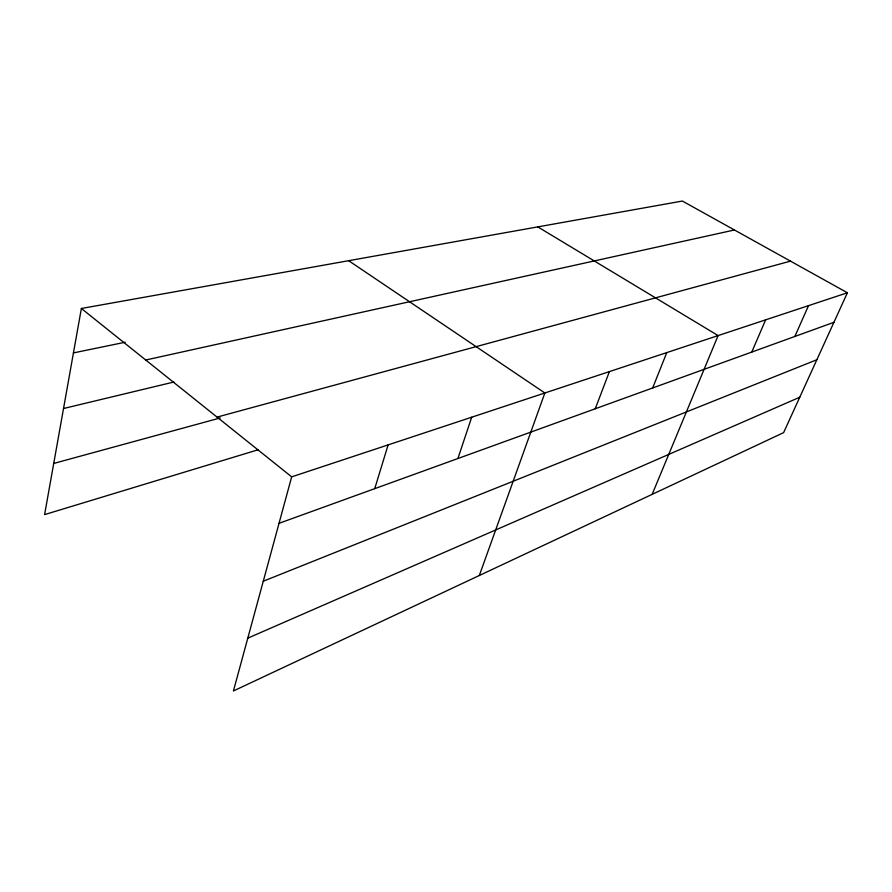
<?xml version="1.0" encoding="UTF-8"?>
<svg xmlns="http://www.w3.org/2000/svg" width="892" height="892" viewBox="0 0 892 892"><rect width="100%" height="100%" fill="white"/><g stroke="black" fill="none" stroke-linecap="round" stroke-linejoin="round"><path stroke-width="1.34" d="M847.4 292.766L291.673 476.852L233.425 690.954L783.622 432.631L847.4 292.766L682.38 201.046L81.373 308.476L44.6 514.606L258.323 449.713M374.74 488.649L388.12 444.896M457.897 458.533L471.712 417.211M479.327 575.496L544.856 392.982L348.66 260.698M595.265 408.759L609.403 371.607M652.665 387.975L666.77 352.596M652.152 494.358L718.105 335.593L537.787 226.891M751.766 352.072L765.637 319.849M794.839 336.462L808.52 305.644M247.786 638.159L799.767 397.23M263.274 581.227L816.871 359.732M279.029 523.325L833.931 322.302M53.732 463.439L220.324 417.924M217.057 417.099L790.502 261.133M63.522 408.514L173.962 381.999M145.742 360.011L734.451 229.98M73.445 352.909L125.259 342.227M81.373 308.476L291.673 476.852"/></g></svg>
